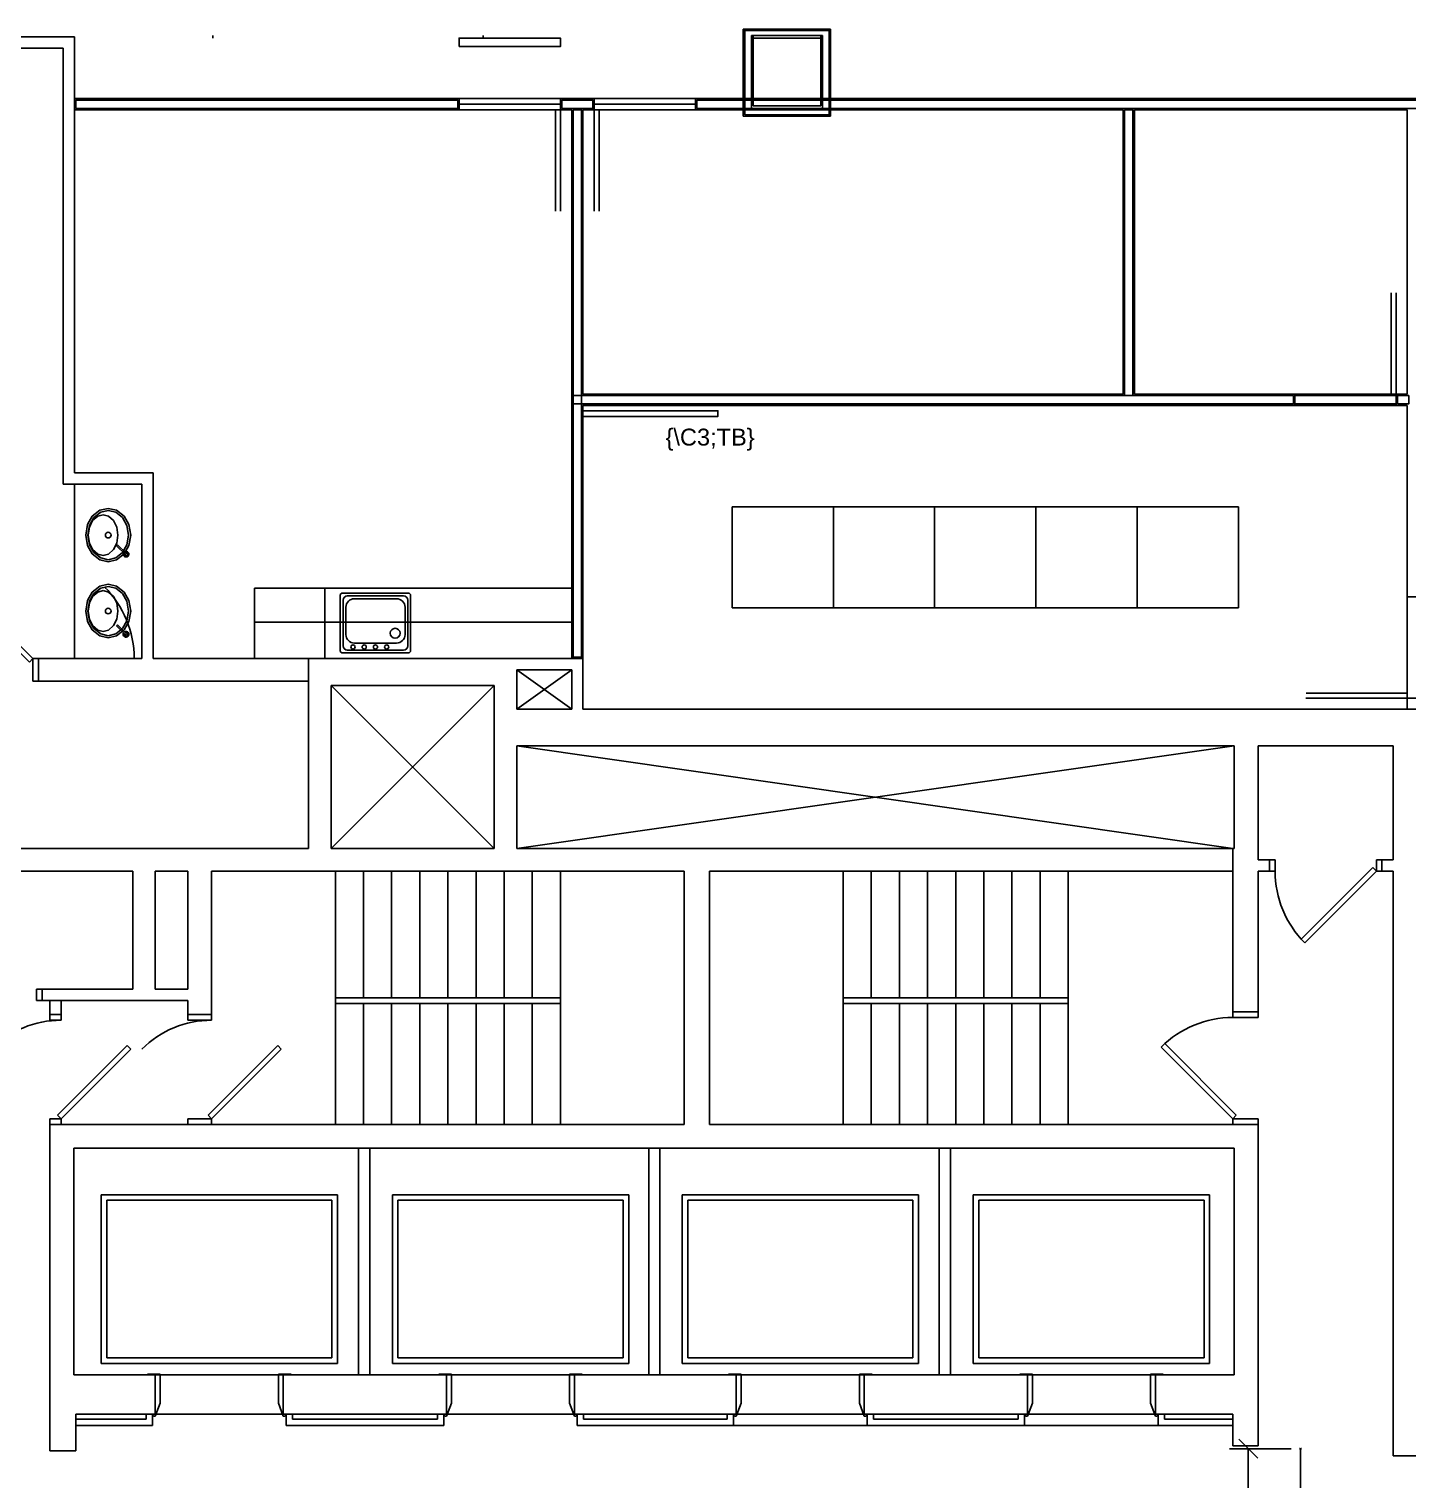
# Model space of a CAD drawing. Extents: x -170 to 1783, y -20 to 1205.
# Drawn here: x 632 to 1122, y 391 to 906 of the extents above; entities that cross this region are included whole.
import ezdxf
from ezdxf.enums import TextEntityAlignment as Align

# ---------------------------------------------------------------- set-up
doc = ezdxf.new("R2010")
doc.units = 0
doc.header["$LTSCALE"] = 96
doc.header["$MEASUREMENT"] = 0
for name, color, linetype in [('A-AREA-OCCUPANT_A', 7, 'Continuous'), ('A-FLOR-LEVL_A', 7, 'Continuous'), ('A-FLOR-OVHD_A', 7, 'Continuous'), ('A-FLOR-PATT_A', 7, 'Continuous'), ('A-WALL-EXIST_A', 7, 'Continuous'), ('A-WALL_A', 7, 'Continuous'), ('I-E-DOOR-DMSE_A', 7, 'Continuous'), ('I-E-FILL-DMSE_A', 7, 'Continuous'), ('I-E-PLMB-FIXT_A', 7, 'Continuous'), ('I-E-STAIR_A', 7, 'Continuous'), ('I-E-WALL-DMSE_A', 7, 'Continuous'), ('I-E-WALL_A', 7, 'Continuous'), ('I-N-CASE-OVHD_A', 7, 'Continuous'), ('I-N-CASE_A', 7, 'Continuous'), ('I-N-CEIL-BULK_A', 7, 'Continuous'), ('I-N-CEIL-GRID_A', 7, 'Continuous'), ('I-N-DOOR_A', 7, 'Continuous'), ('I-N-FILL-TNT_A', 7, 'Continuous'), ('I-N-FLOR-PATT_A', 7, 'Continuous'), ('I-N-FURN_A', 7, 'Continuous'), ('I-N-PLMB-FIXT_A', 7, 'Continuous'), ('I-N-WALL_A', 7, 'Continuous'), ('MAIN_DIMENSIONS', 7, 'Continuous'), ('TELEPHONE_BOARD_A', 7, 'Continuous'), ('X-BASE-04-EXISTING', 7, 'Continuous'), ('X-BASE-04-EXISTING_A', 7, 'Continuous')]:
    doc.layers.add(name, color=color, linetype=linetype)
doc.styles.add('ARIAL', font='arial.ttf')
doc.dimstyles.get("Standard").update_dxf_attribs({"dimtxt": 0.18, "dimasz": 0.18, "dimexe": 0.18, "dimexo": 0.0625, "dimgap": 0.09, "dimtad": 0, "dimtih": 1, "dimtoh": 1, "dimdec": 4, "dimzin": 0, "dimdsep": 46, "dimtxsty": 'Standard', "dimcen": 0.09, "dimadec": 0, "dimazin": 0, "dimtfac": 1, "dimtdec": 4, "dimtofl": 0, "dimtmove": 0, "dimatfit": 0, "dimfxl": 1, "dimtolj": 1, "dimtzin": 0, "dimarcsym": 0})

# ---------------------------------------------------------------- blocks, each defined once
blk = doc.blocks.new('-DR90')
at = {"color": 7, "linetype": 'Continuous'}
for p, q in [((0, 1), (0, 0)), ((0.049, 0), (0.049, 0.999)), ((0, 0), (0.049, 0))]:
    blk.add_line(p, q, dxfattribs=at)
blk = doc.blocks.new('-SINK-SINGLE-L')
at = {"color": 7, "linetype": 'Continuous'}
for p, q in [((-12, 0), (-12.5, -0.5)), ((12, 0), (-12, 0)), ((12, 0), (12.5, -0.5)), ((-12.5, -0.5), (-12.5, -20.75)), ((-11.5, -2.5), (-11.5, -18.75)), ((10, -1), (-10, -1)), ((7.5, -3.5), (-7.5, -3.5)), ((11.5, -18.75), (11.5, -2.5)), ((12.5, -20.75), (12.5, -0.5)), ((-10.5, -6.5), (-10.5, -16.25)), ((10.5, -6.5), (10.5, -16.25)), ((-10, -20.25), (10, -20.25)), ((7.5, -19.25), (-7.5, -19.25)), ((-12, -21.25), (-12.5, -20.75)), ((-12, -21.25), (12, -21.25)), ((12, -21.25), (12.5, -20.75))]:
    blk.add_line(p, q, dxfattribs=at)
for centre, radius in [((-4, -2.12), 0.75), ((0, -2.12), 0.75), ((4, -2.12), 0.75), ((8, -2.12), 0.75), ((-7, -7), 1.75)]:
    blk.add_circle(centre, radius, dxfattribs=at)
for centre, radius, start, end in [((-10, -2.5), 1.5, 90, 180), ((-7.5, -6.5), 3, 90, 180), ((7.5, -6.5), 3, 0, 90), ((10, -2.5), 1.5, 0, 90), ((-10, -18.75), 1.5, 180, 270), ((-7.5, -16.25), 3, 180, 270), ((7.5, -16.25), 3, 270, 360), ((10, -18.75), 1.5, 270, 360)]:
    blk.add_arc(centre, radius, start, end, dxfattribs=at)
blk = doc.blocks.new('_BL_0001')
at = {"layer": 'X-BASE-04-EXISTING', "color": 92, "linetype": 'Continuous'}
for p, q in [((12, 12), (-12, 12)), ((-12, 12), (-12, -12)), ((12, -12), (12, 12)), ((-12, -12), (12, -12)), ((-12, -12), (-12, -12))]:
    blk.add_line(p, q, dxfattribs=at)
blk = doc.blocks.new('_PLUMB_LAV_COUNTER 4_P')
at = {"color": 47, "linetype": 'Continuous'}
for p, q in [((-6.72, -3.34), (-8.8, -6.01)), ((-6.23, -3.92), (-8.13, -6.34)), ((-3.71, -1.63), (-6.72, -3.34)), ((-3.46, -2.34), (-6.23, -3.92)), ((0, -1), (-3.71, -1.63)), ((0, -1.75), (-3.46, -2.34)), ((3.71, -1.63), (0, -1)), ((0, -1), (0, -1)), ((3.46, -2.34), (0, -1.75)), ((0, -1.75), (0, -1.75)), ((6.23, -3.92), (3.46, -2.34)), ((6.72, -3.34), (3.71, -1.63)), ((8.13, -6.34), (6.23, -3.92)), ((8.8, -6.01), (6.72, -3.34)), ((-8.8, -6.01), (-9.5, -9)), ((-9.5, -9), (-8.8, -11.99)), ((-8.13, -6.34), (-8.75, -9)), ((-8.75, -9), (-8.13, -11.66)), ((-6.74, -8.9), (-7.25, -10.81)), ((-5.13, -7.1), (-6.74, -8.9)), ((-2.87, -5.98), (-5.13, -7.1)), ((0, -5.56), (-2.87, -5.98)), ((2.87, -5.98), (0, -5.56)), ((0, -5.56), (0, -5.56)), ((5.13, -7.1), (2.87, -5.98)), ((6.74, -8.9), (5.13, -7.1)), ((7.25, -10.81), (6.74, -8.9)), ((8.75, -9), (8.13, -6.34)), ((8.13, -11.66), (8.75, -9)), ((9.5, -9), (8.8, -6.01)), ((8.8, -11.99), (9.5, -9)), ((-8.8, -11.99), (-6.72, -14.66)), ((-8.13, -11.66), (-6.23, -14.08)), ((-7.25, -10.81), (-6.74, -12.73)), ((-6.74, -12.73), (-5.13, -14.53)), ((-6.72, -14.66), (-3.71, -16.37)), ((-6.23, -14.08), (-3.46, -15.66)), ((-5.13, -14.53), (-2.87, -15.64)), ((2.87, -15.64), (5.13, -14.53)), ((3.46, -15.66), (6.23, -14.08)), ((3.71, -16.37), (6.72, -14.66)), ((5.13, -14.53), (6.74, -12.73)), ((6.23, -14.08), (8.13, -11.66)), ((6.72, -14.66), (8.8, -11.99)), ((6.74, -12.73), (7.25, -10.81)), ((-3.71, -16.37), (0, -17)), ((-3.46, -15.66), (0, -16.25)), ((-2.87, -15.64), (0, -16.06)), ((0, -16.06), (2.87, -15.64)), ((0, -16.25), (3.46, -15.66)), ((0, -17), (3.71, -16.37))]:
    blk.add_line(p, q, dxfattribs=at)
blk.add_circle((0, -9), 1, dxfattribs=at)

msp = doc.modelspace()

# ---------------------------------------------------------------- linework, layer by layer
at = {"layer": 'A-AREA-OCCUPANT_A', "color": 30, "linetype": 'Continuous'}
msp.add_line((828.5, 678.5), (828.5, 664.5), dxfattribs=at)
at = {"layer": 'A-FLOR-LEVL_A', "color": 5, "linetype": 'Continuous'}
for p, q in [((676.5, 428), (722, 428)), ((780, 428), (825.5, 428)), ((883, 428), (928.5, 428)), ((986.5, 428), (1032, 428))]:
    msp.add_line(p, q, dxfattribs=at)
at = {"layer": 'A-FLOR-OVHD_A', "color": 212, "linetype": 'Continuous'}
for p, q in [((678.25, 428), (720.25, 428)), ((781.75, 428), (823.75, 428)), ((884.75, 428), (926.75, 428)), ((988.25, 428), (1030.25, 428)), ((676.93302, 414), (721.56698, 414)), ((780.43302, 414), (825.06698, 414)), ((883.43302, 414), (928.06698, 414)), ((986.93302, 414), (1031.56698, 414))]:
    msp.add_line(p, q, dxfattribs=at)
at = {"layer": 'A-FLOR-PATT_A', "color": 151, "linetype": 'Continuous'}
for p, q in [((986.5, 414), (1032, 414)), ((882, 410), (929.5, 410)), ((985.5, 410), (1033, 410))]:
    msp.add_line(p, q, dxfattribs=at)
at = {"layer": 'A-WALL-EXIST_A', "color": 2, "linetype": 'Continuous'}
for p, q in [((888.375, 904), (888.375, 877.5)), ((913.625, 904), (888.375, 904)), ((889, 879), (889, 903)), ((889, 903), (913, 903)), ((913, 903), (913, 879)), ((913.625, 877.5), (913.625, 904)), ((888.375, 877.5), (913.625, 877.5)), ((913, 879), (889, 879)), ((731, 682.5), (731, 615)), ((805, 682.5), (731, 682.5)), ((828.5, 682.5), (805, 682.5)), ((828.5, 664.5), (828.5, 682.5)), ((805, 664.5), (805, 678.5)), ((805, 678.5), (824.5, 678.5)), ((824.5, 678.5), (824.5, 664.5)), ((739, 615), (739, 673)), ((739, 673), (797, 673)), ((797, 615), (797, 673)), ((824.5, 664.5), (805, 664.5)), ((828.5, 664.5), (1125.5, 664.5)), ((805, 615), (805, 651.5)), ((805, 651.5), (1060, 651.5)), ((1060, 651.5), (1060, 615)), ((1068.5, 615), (1068.5, 651.5)), ((1068.5, 651.5), (1116.5, 651.5)), ((1116.5, 611), (1116.5, 651.5)), ((590, 615), (696.5, 615)), ((731, 615), (696.5, 615)), ((797, 615), (739, 615)), ((805, 615), (1059.5, 615)), ((1059.5, 607), (1059.5, 615)), ((1059.5, 557), (1059.5, 615)), ((1060, 615), (1059.5, 615)), ((1068.5, 611), (1068.5, 615)), ((1072.5, 611), (1068.5, 611)), ((1072.5, 607), (1072.5, 611)), ((1112.5, 611), (1112.5, 607)), ((1116.5, 611), (1112.5, 611)), ((590.5, 607), (668.5, 607)), ((668.5, 607), (668.5, 565)), ((676.5, 607), (688, 607)), ((676.5, 565), (676.5, 607)), ((688, 607), (688, 565)), ((696.5, 607), (805, 607)), ((696.5, 556), (696.5, 607)), ((805, 607), (864.5, 607)), ((864.5, 607), (864.5, 517)), ((873.5, 517), (873.5, 607)), ((873.5, 607), (1059.5, 607)), ((1068.5, 557), (1068.5, 607)), ((1068.5, 607), (1072.5, 607)), ((1112.5, 607), (1116.5, 607)), ((1116.5, 607), (1116.5, 399.25)), ((668.5, 565), (636.24944, 565)), ((636.24944, 565), (636.24944, 561)), ((688, 565), (676.5, 565)), ((636.24944, 561), (688, 561)), ((643, 561), (639, 561)), ((639, 561), (639, 556)), ((643, 556), (643, 561)), ((688, 561), (688, 556)), ((1059.5, 557), (1068.5, 557)), ((639, 556), (643, 556)), ((688, 556), (696.5, 556)), ((688, 517), (639, 517)), ((639, 517), (639, 414)), ((864.5, 517), (696.5, 517)), ((1068.5, 517), (873.5, 517)), ((1068.5, 414), (1068.5, 517)), ((647.5, 508.5), (873.5, 508.5)), ((647.5, 428), (647.5, 508.5)), ((873.5, 508.5), (1060, 508.5)), ((1060, 508.5), (1060, 428)), ((676.5, 428), (647.5, 428)), ((676.5, 414), (676.5, 428)), ((722, 428), (722, 414)), ((780, 428), (722, 428)), ((780, 414), (780, 428)), ((825.5, 428), (825.5, 414)), ((883, 428), (825.5, 428)), ((883, 414), (883, 428)), ((928.5, 428), (928.5, 414)), ((986.5, 428), (928.5, 428)), ((986.5, 414), (986.5, 428)), ((1032, 428), (1032, 414)), ((1060, 428), (1032, 428)), ((639, 414), (639, 401)), ((648.25, 414), (676.5, 414)), ((648.25, 401), (648.25, 414)), ((722, 414), (780, 414)), ((825.5, 414), (883, 414)), ((928.5, 414), (986.5, 414)), ((1032, 414), (1059.5, 414)), ((1059.5, 414), (1059.5, 402.75)), ((1068.5, 402.75), (1068.5, 414)), ((1059.5, 402.75), (1068.5, 402.75)), ((639, 401), (648.25, 401)), ((1116.5, 399.25), (1125.5, 399.25))]:
    msp.add_line(p, q, dxfattribs=at)
at = {"layer": 'A-WALL_A', "color": 2, "linetype": 'Continuous'}
for p, q in [((752.5, 682.5), (756.5, 682.5)), ((675.5, 414), (673.25, 414)), ((725.25, 414), (723, 414)), ((779, 414), (776.75, 414)), ((828.75, 414), (826.5, 414)), ((882, 414), (879.75, 414)), ((931.75, 414), (929.5, 414)), ((985.5, 414), (983.25, 414)), ((1035.25, 414), (1033, 414)), ((648.25, 412.25), (648.25, 410)), ((1059.5, 410), (1059.5, 412.25))]:
    msp.add_line(p, q, dxfattribs=at)
at = {"layer": 'I-E-DOOR-DMSE_A', "color": 212, "linetype": 'Continuous'}
for p, q in [((631.76256, 681.26256), (606.30672, 706.71841)), ((631.76256, 681.26256), (606.30672, 706.71841)), ((607.54416, 707.95584), (633, 682.5)), ((607.54416, 707.95584), (633, 682.5)), ((633, 682.5), (631.76256, 681.26256)), ((633, 682.5), (631.76256, 681.26256)), ((633, 682.5), (633, 682.5)), ((633, 682.5), (633, 682.5)), ((1109.26256, 608.23744), (1083.80672, 582.78159)), ((1085.04416, 581.54416), (1110.5, 607)), ((1110.5, 607), (1109.26256, 608.23744)), ((1110.5, 607), (1110.5, 607)), ((1083.80672, 582.78159), (1085.04416, 581.54416)), ((641.76256, 520.23744), (666.5113, 544.98617)), ((641.76256, 520.23744), (666.5113, 544.98617)), ((667.74874, 543.74874), (643, 519)), ((667.74874, 543.74874), (643, 519)), ((666.5113, 544.98617), (667.74874, 543.74874)), ((666.5113, 544.98617), (667.74874, 543.74874)), ((695.26256, 520.23744), (720.0113, 544.98617)), ((721.24874, 543.74874), (696.5, 519)), ((720.0113, 544.98617), (721.24874, 543.74874)), ((1035.28159, 545.69328), (1034.04416, 544.45584)), ((1034.04416, 544.45584), (1059.5, 519)), ((1060.73744, 520.23744), (1035.28159, 545.69328)), ((643, 519), (641.76256, 520.23744)), ((643, 519), (641.76256, 520.23744)), ((643, 519), (643, 519)), ((643, 519), (643, 519)), ((696.5, 519), (695.26256, 520.23744)), ((696.5, 519), (696.5, 519)), ((1059.5, 519), (1060.73744, 520.23744)), ((1059.5, 519), (1059.5, 519))]:
    msp.add_line(p, q, dxfattribs=at)
for centre, radius, start, end in [((633, 682.5, -1), 36, 0, 45), ((1110.5, 607), 36, 180, 225), ((643, 519, -1), 35, 90, 135), ((696.5, 519, -1), 35, 90, 135), ((1059.5, 519), 36, 90, 135)]:
    msp.add_arc(centre, radius, start, end, dxfattribs=at)
at = {"layer": 'I-E-FILL-DMSE_A', "color": 132, "linetype": 'Continuous'}
msp.add_3dface([(886.00006, 875.75), (916.00006, 875.75), (916.00006, 905.75), (886.00006, 905.75)], dxfattribs=at)
at = {"layer": 'I-E-PLMB-FIXT_A', "color": 47, "linetype": 'Continuous'}
for p, q in [((647.75, 744.5), (647.75, 682.5)), ((662.66303, 722.60084), (663.01008, 722.96078)), ((662.66303, 722.60084), (663.01008, 722.96078)), ((665.92048, 719.46004), (662.66303, 722.60084)), ((665.92048, 719.46004), (662.66303, 722.60084)), ((663.01008, 722.96078), (666.26753, 719.81998)), ((663.01008, 722.96078), (663.01008, 722.96078)), ((663.01008, 722.96078), (666.26753, 719.81998)), ((663.01008, 722.96078), (663.01008, 722.96078)), ((666.26753, 719.81998), (665.92048, 719.46004)), ((666.26753, 719.81998), (665.92048, 719.46004)), ((662.66303, 694.10084), (663.01008, 694.46078)), ((662.66303, 694.10084), (663.01008, 694.46078)), ((665.92048, 690.96004), (662.66303, 694.10084)), ((665.92048, 690.96004), (662.66303, 694.10084)), ((663.01008, 694.46078), (666.26753, 691.31998)), ((663.01008, 694.46078), (663.01008, 694.46078)), ((663.01008, 694.46078), (666.26753, 691.31998)), ((663.01008, 694.46078), (663.01008, 694.46078)), ((666.26753, 691.31998), (665.92048, 690.96004)), ((666.26753, 691.31998), (665.92048, 690.96004))]:
    msp.add_line(p, q, dxfattribs=at)
for centre, radius, start, end in [((666.09401, 719.64001), 1, 150.5220058, 121.5669814), ((666.09401, 719.64001), 1, 150.5220058, 121.5669814), ((666.09401, 719.64001), 0.625, 159.6226721, 112.4663151), ((666.09401, 719.64001), 0.625, 159.6226721, 112.4663151), ((666.09401, 691.14001), 1, 150.5220058, 121.5669814), ((666.09401, 691.14001), 1, 150.5220058, 121.5669814), ((666.09401, 691.14001), 0.625, 159.6226721, 112.4663151), ((666.09401, 691.14001), 0.625, 159.6226721, 112.4663151)]:
    msp.add_arc(centre, radius, start, end, dxfattribs=at)
at = {"layer": 'I-E-STAIR_A', "color": 92, "linetype": 'Continuous'}
for p, q in [((805, 678.5), (824.5, 664.5)), ((824.5, 678.5), (805, 664.5)), ((739, 615), (797, 673)), ((739, 673), (797, 615)), ((739, 615), (797, 673)), ((739, 673), (797, 615)), ((805, 615), (1060, 651.5)), ((1059.5, 615), (805, 651.5)), ((805, 615), (1060, 651.5)), ((1059.5, 615), (805, 651.5)), ((740.5, 607), (740.5, 517)), ((740.5, 607), (740.5, 517)), ((750.5, 607), (750.5, 562)), ((750.5, 607), (750.5, 562)), ((760.5, 607), (760.5, 562)), ((760.5, 607), (760.5, 562)), ((770.5, 607), (770.5, 562)), ((770.5, 607), (770.5, 562)), ((780.5, 607), (780.5, 562)), ((780.5, 607), (780.5, 562)), ((790.5, 607), (790.5, 562)), ((790.5, 607), (790.5, 562)), ((800.5, 607), (800.5, 562)), ((800.5, 607), (800.5, 562)), ((810.5, 607), (810.5, 562)), ((810.5, 607), (810.5, 562)), ((820.5, 607), (820.5, 517)), ((820.5, 607), (820.5, 517)), ((921, 607), (921, 517)), ((921, 607), (921, 517)), ((931, 607), (931, 562)), ((931, 607), (931, 562)), ((941, 607), (941, 562)), ((941, 607), (941, 562)), ((951, 607), (951, 562)), ((951, 607), (951, 562)), ((961, 607), (961, 562)), ((961, 607), (961, 562)), ((971, 607), (971, 562)), ((971, 607), (971, 562)), ((981, 607), (981, 562)), ((981, 607), (981, 562)), ((991, 607), (991, 562)), ((991, 607), (991, 562)), ((1001, 607), (1001, 517)), ((1001, 607), (1001, 517)), ((820.5, 562), (740.5, 562)), ((820.5, 562), (740.5, 562)), ((820.5, 560), (740.5, 560)), ((820.5, 560), (740.5, 560)), ((750.5, 560), (750.5, 517)), ((750.5, 560), (750.5, 517)), ((760.5, 560), (760.5, 517)), ((760.5, 560), (760.5, 517)), ((770.5, 560), (770.5, 517)), ((770.5, 560), (770.5, 517)), ((780.5, 560), (780.5, 517)), ((780.5, 560), (780.5, 517)), ((790.5, 560), (790.5, 517)), ((790.5, 560), (790.5, 517)), ((800.5, 560), (800.5, 517)), ((800.5, 560), (800.5, 517)), ((810.5, 560), (810.5, 517)), ((810.5, 560), (810.5, 517)), ((1001, 562), (921, 562)), ((1001, 562), (921, 562)), ((1001, 560), (921, 560)), ((1001, 560), (921, 560)), ((931, 560), (931, 517)), ((931, 560), (931, 517)), ((941, 560), (941, 517)), ((941, 560), (941, 517)), ((951, 560), (951, 517)), ((951, 560), (951, 517)), ((961, 560), (961, 517)), ((961, 560), (961, 517)), ((971, 560), (971, 517)), ((971, 560), (971, 517)), ((981, 560), (981, 517)), ((981, 560), (981, 517)), ((991, 560), (991, 517)), ((991, 560), (991, 517)), ((741.25, 492), (657.25, 492)), ((657.25, 492), (657.25, 432)), ((741.25, 492), (657.25, 492)), ((657.25, 492), (657.25, 432)), ((739.25, 490), (659.25, 490)), ((659.25, 490), (659.25, 434)), ((739.25, 490), (659.25, 490)), ((659.25, 490), (659.25, 434)), ((739.25, 434), (739.25, 490)), ((739.25, 434), (739.25, 490)), ((741.25, 432), (741.25, 492)), ((741.25, 432), (741.25, 492)), ((844.75, 492), (760.75, 492)), ((760.75, 492), (760.75, 432)), ((844.75, 492), (760.75, 492)), ((760.75, 492), (760.75, 432)), ((842.75, 490), (762.75, 490)), ((762.75, 490), (762.75, 434)), ((842.75, 490), (762.75, 490)), ((762.75, 490), (762.75, 434)), ((842.75, 434), (842.75, 490)), ((842.75, 434), (842.75, 490)), ((844.75, 432), (844.75, 492)), ((844.75, 432), (844.75, 492)), ((947.75, 492), (863.75, 492)), ((863.75, 492), (863.75, 432)), ((947.75, 492), (863.75, 492)), ((863.75, 492), (863.75, 432)), ((945.75, 490), (865.75, 490)), ((865.75, 490), (865.75, 434)), ((945.75, 490), (865.75, 490)), ((865.75, 490), (865.75, 434)), ((945.75, 434), (945.75, 490)), ((945.75, 434), (945.75, 490)), ((947.75, 432), (947.75, 492)), ((947.75, 432), (947.75, 492)), ((1051.25, 492), (967.25, 492)), ((967.25, 492), (967.25, 432)), ((1051.25, 492), (967.25, 492)), ((967.25, 492), (967.25, 432)), ((1049.25, 490), (969.25, 490)), ((969.25, 490), (969.25, 434)), ((1049.25, 490), (969.25, 490)), ((969.25, 490), (969.25, 434)), ((1049.25, 434), (1049.25, 490)), ((1049.25, 434), (1049.25, 490)), ((1051.25, 432), (1051.25, 492)), ((1051.25, 432), (1051.25, 492)), ((659.25, 434), (739.25, 434)), ((659.25, 434), (659.25, 434)), ((659.25, 434), (739.25, 434)), ((659.25, 434), (659.25, 434)), ((762.75, 434), (842.75, 434)), ((762.75, 434), (762.75, 434)), ((762.75, 434), (842.75, 434)), ((762.75, 434), (762.75, 434)), ((865.75, 434), (945.75, 434)), ((865.75, 434), (865.75, 434)), ((865.75, 434), (945.75, 434)), ((865.75, 434), (865.75, 434)), ((969.25, 434), (1049.25, 434)), ((969.25, 434), (969.25, 434)), ((969.25, 434), (1049.25, 434)), ((969.25, 434), (969.25, 434)), ((657.25, 432), (741.25, 432)), ((657.25, 432), (657.25, 432)), ((657.25, 432), (741.25, 432)), ((657.25, 432), (657.25, 432)), ((760.75, 432), (844.75, 432)), ((760.75, 432), (760.75, 432)), ((760.75, 432), (844.75, 432)), ((760.75, 432), (760.75, 432)), ((863.75, 432), (947.75, 432)), ((863.75, 432), (863.75, 432)), ((863.75, 432), (947.75, 432)), ((863.75, 432), (863.75, 432)), ((967.25, 432), (1051.25, 432)), ((967.25, 432), (967.25, 432)), ((967.25, 432), (1051.25, 432)), ((967.25, 432), (967.25, 432))]:
    msp.add_line(p, q, dxfattribs=at)
at = {"layer": 'I-E-WALL-DMSE_A', "color": 40, "linetype": 'Continuous'}
for p, q in [((613, 903.5), (647.75, 903.5)), ((613, 903.5), (647.75, 903.5)), ((647.75, 748.5), (647.75, 903.5)), ((647.75, 748.5), (647.75, 903.5)), ((885.5, 906.25), (916.5, 906.25)), ((885.5, 875.25), (885.5, 906.25)), ((885.5, 906.25), (885.5, 906.25)), ((916.5, 906.25), (916.5, 875.25)), ((613, 899.5), (643.75, 899.5)), ((613, 899.5), (643.75, 899.5)), ((643.75, 899.5), (643.75, 744.5)), ((643.75, 899.5), (643.75, 744.5)), ((916.5, 875.25), (885.5, 875.25)), ((675.75, 748.5), (647.75, 748.5)), ((675.75, 748.5), (647.75, 748.5)), ((675.75, 682.5), (675.75, 748.5)), ((675.75, 682.5), (675.75, 748.5)), ((643.75, 744.5), (671.75, 744.5)), ((643.75, 744.5), (671.75, 744.5)), ((671.75, 744.5), (671.75, 682.5)), ((671.75, 744.5), (671.75, 682.5)), ((635, 682.5), (633, 682.5)), ((633, 682.5), (633, 674.5)), ((635, 682.5), (633, 682.5)), ((633, 682.5), (633, 674.5)), ((635, 682.5), (633, 682.5)), ((633, 682.5), (633, 674.5)), ((635, 682.5), (633, 682.5)), ((633, 682.5), (633, 674.5)), ((635, 674.5), (635, 682.5)), ((635, 682.5), (635, 674.5)), ((635, 674.5), (635, 682.5)), ((671.75, 682.5), (635, 682.5)), ((635, 674.5), (635, 682.5)), ((635, 682.5), (635, 674.5)), ((635, 674.5), (635, 682.5)), ((671.75, 682.5), (635, 682.5)), ((828.5, 682.5), (675.75, 682.5)), ((828.5, 682.5), (675.75, 682.5)), ((828.5, 664.5), (828.5, 682.5)), ((828.5, 664.5), (828.5, 682.5)), ((805, 664.5), (805, 678.5)), ((805, 678.5), (824.5, 678.5)), ((805, 664.5), (805, 678.5)), ((805, 678.5), (824.5, 678.5)), ((824.5, 678.5), (824.5, 664.5)), ((824.5, 678.5), (824.5, 664.5)), ((633, 674.5), (635, 674.5)), ((633, 674.5), (633, 674.5)), ((633, 674.5), (635, 674.5)), ((633, 674.5), (633, 674.5)), ((633, 674.5), (635, 674.5)), ((633, 674.5), (633, 674.5)), ((633, 674.5), (635, 674.5)), ((633, 674.5), (633, 674.5)), ((635, 674.5), (731, 674.5)), ((635, 674.5), (731, 674.5)), ((635, 674.5), (731, 674.5)), ((731, 674.5), (731, 615)), ((731, 674.5), (731, 615)), ((739, 615), (739, 673)), ((739, 673), (797, 673)), ((739, 615), (739, 673)), ((739, 673), (797, 673)), ((797, 615), (797, 673)), ((797, 615), (797, 673)), ((797, 615), (797, 673)), ((824.5, 664.5), (805, 664.5)), ((824.5, 664.5), (805, 664.5)), ((828.5, 664.5), (1125.5, 664.5)), ((828.5, 664.5), (1125.5, 664.5)), ((805, 615), (805, 651.5)), ((805, 651.5), (1060, 651.5)), ((805, 615), (805, 651.5)), ((805, 651.5), (1060, 651.5)), ((805, 651.5), (1060, 651.5)), ((1060, 651.5), (1060, 615)), ((1060, 651.5), (1060, 615)), ((1068.5, 615), (1068.5, 651.5)), ((1068.5, 651.5), (1116.5, 651.5)), ((1068.5, 615), (1068.5, 651.5)), ((1068.5, 651.5), (1116.5, 651.5)), ((1116.5, 611), (1116.5, 651.5)), ((1116.5, 611), (1116.5, 651.5)), ((668.5, 615), (590, 615)), ((668.5, 615), (590, 615)), ((668.5, 615), (731, 615)), ((668.5, 615), (731, 615)), ((797, 615), (739, 615)), ((797, 615), (739, 615)), ((805, 615), (1059.5, 615)), ((805, 615), (1059.5, 615)), ((1059.5, 607), (1059.5, 615)), ((1060, 615), (1059.5, 615)), ((1059.5, 557), (1059.5, 615)), ((1059.5, 607), (1059.5, 615)), ((1060, 615), (1059.5, 615)), ((1059.5, 557), (1059.5, 615)), ((1068.5, 611), (1068.5, 615)), ((1068.5, 611), (1068.5, 615)), ((1072.5, 611), (1068.5, 611)), ((1072.5, 611), (1068.5, 611)), ((1074.5, 611), (1072.5, 611)), ((1072.5, 611), (1072.5, 607)), ((1072.5, 607), (1072.5, 611)), ((1074.5, 611), (1072.5, 611)), ((1072.5, 611), (1072.5, 607)), ((1074.5, 611), (1072.5, 611)), ((1072.5, 611), (1072.5, 607)), ((1072.5, 607), (1072.5, 611)), ((1074.5, 611), (1072.5, 611)), ((1072.5, 611), (1072.5, 607)), ((1074.5, 607), (1074.5, 611)), ((1074.5, 611), (1074.5, 611)), ((1074.5, 607), (1074.5, 611)), ((1074.5, 611), (1074.5, 611)), ((1074.5, 607), (1074.5, 611)), ((1074.5, 611), (1074.5, 611)), ((1074.5, 607), (1074.5, 611)), ((1074.5, 611), (1074.5, 611)), ((1110.5, 611), (1112.5, 611)), ((1110.5, 607), (1110.5, 611)), ((1110.5, 611), (1110.5, 611)), ((1110.5, 611), (1112.5, 611)), ((1110.5, 607), (1110.5, 611)), ((1110.5, 611), (1110.5, 611)), ((1110.5, 611), (1112.5, 611)), ((1110.5, 607), (1110.5, 611)), ((1110.5, 611), (1110.5, 611)), ((1110.5, 611), (1112.5, 611)), ((1110.5, 607), (1110.5, 611)), ((1110.5, 611), (1110.5, 611)), ((1112.5, 611), (1112.5, 607)), ((1112.5, 611), (1112.5, 607)), ((1116.5, 611), (1112.5, 611)), ((1112.5, 611), (1112.5, 607)), ((1112.5, 611), (1112.5, 607)), ((1112.5, 611), (1112.5, 607)), ((1116.5, 611), (1112.5, 611)), ((1112.5, 611), (1112.5, 607)), ((590.5, 607), (668.5, 607)), ((590.5, 607), (668.5, 607)), ((668.5, 607), (668.5, 565)), ((668.5, 607), (668.5, 565)), ((676.5, 607), (688, 607)), ((676.5, 565), (676.5, 607)), ((676.5, 607), (688, 607)), ((676.5, 565), (676.5, 607)), ((688, 607), (688, 565)), ((688, 607), (688, 565)), ((696.5, 607), (739, 607)), ((696.5, 556), (696.5, 607)), ((696.5, 607), (739, 607)), ((696.5, 556), (696.5, 607)), ((739, 607), (864.5, 607)), ((739, 607), (864.5, 607)), ((864.5, 607), (864.5, 517)), ((864.5, 607), (864.5, 517)), ((873.5, 517), (873.5, 607)), ((873.5, 607), (1059.5, 607)), ((873.5, 517), (873.5, 607)), ((873.5, 607), (1059.5, 607)), ((1068.5, 557), (1068.5, 607)), ((1068.5, 607), (1072.5, 607)), ((1068.5, 557), (1068.5, 607)), ((1068.5, 607), (1072.5, 607)), ((1072.5, 607), (1074.5, 607)), ((1072.5, 607), (1074.5, 607)), ((1072.5, 607), (1074.5, 607)), ((1072.5, 607), (1074.5, 607)), ((1112.5, 607), (1110.5, 607)), ((1112.5, 607), (1110.5, 607)), ((1112.5, 607), (1110.5, 607)), ((1112.5, 607), (1110.5, 607)), ((1112.5, 607), (1116.5, 607)), ((1112.5, 607), (1116.5, 607)), ((1116.5, 607), (1116.5, 399.25)), ((1116.5, 607), (1116.5, 399.25)), ((634.24944, 565), (636.24944, 565)), ((634.24944, 561), (634.24944, 565)), ((634.24944, 565), (634.24944, 565)), ((634.24944, 565), (636.24944, 565)), ((634.24944, 561), (634.24944, 565)), ((634.24944, 565), (634.24944, 565)), ((668.5, 565), (636.24944, 565)), ((636.24944, 565), (636.24944, 561)), ((636.24944, 565), (636.24944, 561)), ((668.5, 565), (636.24944, 565)), ((636.24944, 565), (636.24944, 561)), ((636.24944, 565), (636.24944, 561)), ((688, 565), (676.5, 565)), ((688, 565), (676.5, 565)), ((636.24944, 561), (634.24944, 561)), ((636.24944, 561), (634.24944, 561)), ((636.24944, 561), (688, 561)), ((636.24944, 561), (688, 561)), ((643, 561), (639, 561)), ((639, 561), (639, 556)), ((643, 561), (639, 561)), ((639, 561), (639, 556)), ((643, 556), (643, 561)), ((643, 556), (643, 561)), ((688, 561), (688, 556)), ((688, 561), (688, 556)), ((1068.5, 557), (1059.5, 557)), ((1059.5, 557), (1059.5, 555)), ((1059.5, 557), (1068.5, 557)), ((1068.5, 557), (1059.5, 557)), ((1059.5, 557), (1059.5, 555)), ((1068.5, 557), (1059.5, 557)), ((1059.5, 557), (1059.5, 555)), ((1059.5, 557), (1068.5, 557)), ((1068.5, 557), (1059.5, 557)), ((1059.5, 557), (1059.5, 555)), ((1068.5, 555), (1068.5, 557)), ((1068.5, 555), (1068.5, 557)), ((1068.5, 555), (1068.5, 557)), ((1068.5, 555), (1068.5, 557)), ((639, 556), (643, 556)), ((639, 556), (643, 556)), ((688, 556), (696.5, 556)), ((688, 554), (688, 556)), ((688, 556), (696.5, 556)), ((688, 556), (696.5, 556)), ((688, 554), (688, 556)), ((688, 556), (696.5, 556)), ((696.5, 554), (688, 554)), ((688, 554), (688, 554)), ((696.5, 554), (688, 554)), ((688, 554), (688, 554)), ((696.5, 556), (696.5, 554)), ((696.5, 556), (696.5, 554)), ((1059.5, 555), (1068.5, 555)), ((1059.5, 555), (1068.5, 555)), ((1059.5, 555), (1068.5, 555)), ((1059.5, 555), (1068.5, 555)), ((1068.5, 555), (1068.5, 555)), ((1068.5, 555), (1068.5, 555)), ((1068.5, 555), (1068.5, 555)), ((1068.5, 555), (1068.5, 555)), ((639, 519), (639, 517)), ((643, 519), (639, 519)), ((639, 519), (639, 519)), ((639, 519), (639, 517)), ((643, 519), (639, 519)), ((639, 519), (639, 519)), ((864.5, 517), (639, 517)), ((639, 517), (639, 414)), ((639, 517), (643, 517)), ((864.5, 517), (639, 517)), ((639, 517), (639, 414)), ((639, 517), (643, 517)), ((643, 517), (643, 519)), ((643, 517), (643, 519)), ((688, 519), (688, 517)), ((696.5, 519), (688, 519)), ((688, 519), (688, 519)), ((688, 519), (688, 517)), ((696.5, 519), (688, 519)), ((688, 519), (688, 519)), ((688, 517), (696.5, 517)), ((688, 517), (696.5, 517)), ((696.5, 517), (696.5, 519)), ((696.5, 517), (696.5, 519)), ((1068.5, 517), (873.5, 517)), ((1068.5, 517), (873.5, 517)), ((1059.5, 517), (1059.5, 519)), ((1059.5, 519), (1068.5, 519)), ((1059.5, 517), (1059.5, 519)), ((1059.5, 519), (1068.5, 519)), ((1059.5, 517), (1059.5, 519)), ((1059.5, 519), (1068.5, 519)), ((1059.5, 517), (1059.5, 519)), ((1059.5, 519), (1068.5, 519)), ((1068.5, 517), (1059.5, 517)), ((1068.5, 517), (1059.5, 517)), ((1068.5, 517), (1059.5, 517)), ((1068.5, 517), (1059.5, 517)), ((1068.5, 519), (1068.5, 517)), ((1068.5, 519), (1068.5, 519)), ((1068.5, 519), (1068.5, 517)), ((1068.5, 519), (1068.5, 519)), ((1068.5, 519), (1068.5, 517)), ((1068.5, 519), (1068.5, 519)), ((1068.5, 519), (1068.5, 517)), ((1068.5, 519), (1068.5, 519)), ((1068.5, 414), (1068.5, 517)), ((1068.5, 414), (1068.5, 517)), ((647.5, 508.5), (1060, 508.5)), ((647.5, 428), (647.5, 508.5)), ((647.5, 508.5), (1060, 508.5)), ((647.5, 428), (647.5, 508.5)), ((748.75, 428), (748.75, 508.5)), ((748.75, 428), (748.75, 508.5)), ((748.75, 428), (748.75, 508.5)), ((748.75, 428), (748.75, 508.5)), ((752.75, 428), (752.75, 508.5)), ((752.75, 428), (752.75, 508.5)), ((752.75, 428), (752.75, 508.5)), ((752.75, 428), (752.75, 508.5)), ((851.875, 428), (851.875, 508.5)), ((851.875, 428), (851.875, 508.5)), ((851.875, 428), (851.875, 508.5)), ((851.875, 428), (851.875, 508.5)), ((855.875, 428), (855.875, 508.5)), ((855.875, 428), (855.875, 508.5)), ((855.875, 428), (855.875, 508.5)), ((855.875, 428), (855.875, 508.5)), ((955.125, 428), (955.125, 508.5)), ((955.125, 428), (955.125, 508.5)), ((955.125, 428), (955.125, 508.5)), ((955.125, 428), (955.125, 508.5)), ((959.125, 428), (959.125, 508.5)), ((959.125, 428), (959.125, 508.5)), ((959.125, 428), (959.125, 508.5)), ((959.125, 428), (959.125, 508.5)), ((1060, 508.5), (1060, 428)), ((1060, 508.5), (1060, 428)), ((676.5, 428), (647.5, 428)), ((676.5, 428), (647.5, 428)), ((673.75, 428.25), (678.25, 428.25)), ((673.75, 428.25), (678.25, 428.25)), ((673.75, 428.25), (678.25, 428.25)), ((673.75, 428.25), (678.25, 428.25)), ((676.5, 414), (676.5, 428)), ((676.5, 414), (676.5, 428)), ((678.25, 428.25), (678.25, 417.875)), ((678.25, 428.25), (678.25, 417.875)), ((678.25, 428.25), (678.25, 417.875)), ((678.25, 428.25), (678.25, 417.875)), ((724.75, 428.25), (720.25, 428.25)), ((720.25, 428.25), (720.25, 417.875)), ((724.75, 428.25), (720.25, 428.25)), ((720.25, 428.25), (720.25, 417.875)), ((724.75, 428.25), (720.25, 428.25)), ((720.25, 428.25), (720.25, 417.875)), ((724.75, 428.25), (720.25, 428.25)), ((720.25, 428.25), (720.25, 417.875)), ((722, 428), (722, 414)), ((780, 428), (722, 428)), ((722, 428), (722, 414)), ((780, 428), (722, 428)), ((777.25, 428.25), (781.75, 428.25)), ((777.25, 428.25), (781.75, 428.25)), ((777.25, 428.25), (781.75, 428.25)), ((777.25, 428.25), (781.75, 428.25)), ((780, 414), (780, 428)), ((780, 414), (780, 428)), ((781.75, 428.25), (781.75, 417.875)), ((781.75, 428.25), (781.75, 417.875)), ((781.75, 428.25), (781.75, 417.875)), ((781.75, 428.25), (781.75, 417.875)), ((828.25, 428.25), (823.75, 428.25)), ((823.75, 428.25), (823.75, 417.875)), ((828.25, 428.25), (823.75, 428.25)), ((823.75, 428.25), (823.75, 417.875)), ((828.25, 428.25), (823.75, 428.25)), ((823.75, 428.25), (823.75, 417.875)), ((828.25, 428.25), (823.75, 428.25)), ((823.75, 428.25), (823.75, 417.875)), ((825.5, 428), (825.5, 414)), ((883, 428), (825.5, 428)), ((825.5, 428), (825.5, 414)), ((883, 428), (825.5, 428)), ((880.25, 428.25), (884.75, 428.25)), ((880.25, 428.25), (884.75, 428.25)), ((880.25, 428.25), (884.75, 428.25)), ((880.25, 428.25), (884.75, 428.25)), ((883, 414), (883, 428)), ((883, 414), (883, 428)), ((884.75, 428.25), (884.75, 417.875)), ((884.75, 428.25), (884.75, 417.875)), ((884.75, 428.25), (884.75, 417.875)), ((884.75, 428.25), (884.75, 417.875)), ((931.25, 428.25), (926.75, 428.25)), ((926.75, 428.25), (926.75, 417.875)), ((931.25, 428.25), (926.75, 428.25)), ((926.75, 428.25), (926.75, 417.875)), ((931.25, 428.25), (926.75, 428.25)), ((926.75, 428.25), (926.75, 417.875)), ((931.25, 428.25), (926.75, 428.25)), ((926.75, 428.25), (926.75, 417.875)), ((928.5, 428), (928.5, 414)), ((986.5, 428), (928.5, 428)), ((928.5, 428), (928.5, 414)), ((986.5, 428), (928.5, 428)), ((983.75, 428.25), (988.25, 428.25)), ((983.75, 428.25), (988.25, 428.25)), ((983.75, 428.25), (988.25, 428.25)), ((983.75, 428.25), (988.25, 428.25)), ((986.5, 414), (986.5, 428)), ((986.5, 414), (986.5, 428)), ((988.25, 428.25), (988.25, 417.875)), ((988.25, 428.25), (988.25, 417.875)), ((988.25, 428.25), (988.25, 417.875)), ((988.25, 428.25), (988.25, 417.875)), ((1034.75, 428.25), (1030.25, 428.25)), ((1030.25, 428.25), (1030.25, 417.875)), ((1034.75, 428.25), (1030.25, 428.25)), ((1030.25, 428.25), (1030.25, 417.875)), ((1034.75, 428.25), (1030.25, 428.25)), ((1030.25, 428.25), (1030.25, 417.875)), ((1034.75, 428.25), (1030.25, 428.25)), ((1030.25, 428.25), (1030.25, 417.875)), ((1032, 428), (1032, 414)), ((1060, 428), (1032, 428)), ((1032, 428), (1032, 414)), ((1060, 428), (1032, 428)), ((678.25, 417.875), (676.5, 413.25)), ((678.25, 417.875), (676.5, 413.25)), ((678.25, 417.875), (676.5, 413.25)), ((678.25, 417.875), (676.5, 413.25)), ((720.25, 417.875), (722, 413.25)), ((720.25, 417.875), (722, 413.25)), ((720.25, 417.875), (722, 413.25)), ((720.25, 417.875), (722, 413.25)), ((781.75, 417.875), (780, 413.25)), ((781.75, 417.875), (780, 413.25)), ((781.75, 417.875), (780, 413.25)), ((781.75, 417.875), (780, 413.25)), ((823.75, 417.875), (825.5, 413.25)), ((823.75, 417.875), (825.5, 413.25)), ((823.75, 417.875), (825.5, 413.25)), ((823.75, 417.875), (825.5, 413.25)), ((884.75, 417.875), (883, 413.25)), ((884.75, 417.875), (883, 413.25)), ((884.75, 417.875), (883, 413.25)), ((884.75, 417.875), (883, 413.25)), ((926.75, 417.875), (928.5, 413.25)), ((926.75, 417.875), (928.5, 413.25)), ((926.75, 417.875), (928.5, 413.25)), ((926.75, 417.875), (928.5, 413.25)), ((988.25, 417.875), (986.5, 413.25)), ((988.25, 417.875), (986.5, 413.25)), ((988.25, 417.875), (986.5, 413.25)), ((988.25, 417.875), (986.5, 413.25)), ((1030.25, 417.875), (1032, 413.25)), ((1030.25, 417.875), (1032, 413.25)), ((1030.25, 417.875), (1032, 413.25)), ((1030.25, 417.875), (1032, 413.25)), ((639, 414), (639, 401)), ((639, 414), (639, 401)), ((648.25, 414), (676.5, 414)), ((648.25, 401), (648.25, 414)), ((648.25, 414), (676.5, 414)), ((648.25, 401), (648.25, 414)), ((675.5, 413.75), (675.5, 414)), ((675.5, 414), (676, 414)), ((675.5, 413.75), (675.5, 414)), ((675.5, 414), (676, 414)), ((675.5, 413.75), (675.5, 414)), ((675.5, 414), (676, 414)), ((675.5, 413.75), (675.5, 414)), ((675.5, 414), (676, 414)), ((676, 413.25), (675.5, 413.75)), ((676, 413.25), (675.5, 413.75)), ((676, 413.25), (675.5, 413.75)), ((676, 413.25), (675.5, 413.75)), ((676.5, 413.25), (676, 413.25)), ((676.5, 413.25), (676, 413.25)), ((676.5, 413.25), (676, 413.25)), ((676.5, 413.25), (676, 413.25)), ((722, 414), (780, 414)), ((722, 414), (780, 414)), ((722, 413.25), (722.5, 413.25)), ((722, 413.25), (722.5, 413.25)), ((722, 413.25), (722.5, 413.25)), ((722, 413.25), (722.5, 413.25)), ((723, 414), (722.5, 414)), ((723, 414), (722.5, 414)), ((723, 414), (722.5, 414)), ((723, 414), (722.5, 414)), ((722.5, 413.25), (723, 413.75)), ((722.5, 413.25), (723, 413.75)), ((722.5, 413.25), (723, 413.75)), ((722.5, 413.25), (723, 413.75)), ((723, 413.75), (723, 414)), ((723, 413.75), (723, 414)), ((723, 413.75), (723, 414)), ((723, 413.75), (723, 414)), ((779, 413.75), (779, 414)), ((779, 414), (779.5, 414)), ((779, 413.75), (779, 414)), ((779, 414), (779.5, 414)), ((779, 413.75), (779, 414)), ((779, 414), (779.5, 414)), ((779, 413.75), (779, 414)), ((779, 414), (779.5, 414)), ((779.5, 413.25), (779, 413.75)), ((779.5, 413.25), (779, 413.75)), ((779.5, 413.25), (779, 413.75)), ((779.5, 413.25), (779, 413.75)), ((780, 413.25), (779.5, 413.25)), ((780, 413.25), (779.5, 413.25)), ((780, 413.25), (779.5, 413.25)), ((780, 413.25), (779.5, 413.25)), ((825.5, 414), (883, 414)), ((825.5, 414), (883, 414)), ((825.5, 413.25), (826, 413.25)), ((825.5, 413.25), (826, 413.25)), ((825.5, 413.25), (826, 413.25)), ((825.5, 413.25), (826, 413.25)), ((826.5, 414), (826, 414)), ((826.5, 414), (826, 414)), ((826.5, 414), (826, 414)), ((826.5, 414), (826, 414)), ((826, 413.25), (826.5, 413.75)), ((826, 413.25), (826.5, 413.75)), ((826, 413.25), (826.5, 413.75)), ((826, 413.25), (826.5, 413.75)), ((826.5, 413.75), (826.5, 414)), ((826.5, 413.75), (826.5, 414)), ((826.5, 413.75), (826.5, 414)), ((826.5, 413.75), (826.5, 414)), ((882, 413.75), (882, 414)), ((882, 414), (882.5, 414)), ((882, 413.75), (882, 414)), ((882, 414), (882.5, 414)), ((882, 413.75), (882, 414)), ((882, 414), (882.5, 414)), ((882, 413.75), (882, 414)), ((882, 414), (882.5, 414)), ((882.5, 413.25), (882, 413.75)), ((882.5, 413.25), (882, 413.75)), ((882.5, 413.25), (882, 413.75)), ((882.5, 413.25), (882, 413.75)), ((883, 413.25), (882.5, 413.25)), ((883, 413.25), (882.5, 413.25)), ((883, 413.25), (882.5, 413.25)), ((883, 413.25), (882.5, 413.25)), ((928.5, 414), (986.5, 414)), ((928.5, 414), (986.5, 414)), ((928.5, 413.25), (929, 413.25)), ((928.5, 413.25), (929, 413.25)), ((928.5, 413.25), (929, 413.25)), ((928.5, 413.25), (929, 413.25)), ((929.5, 414), (929, 414)), ((929.5, 414), (929, 414)), ((929.5, 414), (929, 414)), ((929.5, 414), (929, 414)), ((929, 413.25), (929.5, 413.75)), ((929, 413.25), (929.5, 413.75)), ((929, 413.25), (929.5, 413.75)), ((929, 413.25), (929.5, 413.75)), ((929.5, 413.75), (929.5, 414)), ((929.5, 413.75), (929.5, 414)), ((929.5, 413.75), (929.5, 414)), ((929.5, 413.75), (929.5, 414)), ((985.5, 413.75), (985.5, 414)), ((985.5, 414), (986, 414)), ((985.5, 413.75), (985.5, 414)), ((985.5, 414), (986, 414)), ((985.5, 413.75), (985.5, 414)), ((985.5, 414), (986, 414)), ((985.5, 413.75), (985.5, 414)), ((985.5, 414), (986, 414)), ((986, 413.25), (985.5, 413.75)), ((986, 413.25), (985.5, 413.75)), ((986, 413.25), (985.5, 413.75)), ((986, 413.25), (985.5, 413.75)), ((986.5, 413.25), (986, 413.25)), ((986.5, 413.25), (986, 413.25)), ((986.5, 413.25), (986, 413.25)), ((986.5, 413.25), (986, 413.25)), ((1032, 414), (1059.5, 414)), ((1032, 414), (1059.5, 414)), ((1032, 413.25), (1032.5, 413.25)), ((1032, 413.25), (1032.5, 413.25)), ((1032, 413.25), (1032.5, 413.25)), ((1032, 413.25), (1032.5, 413.25)), ((1033, 414), (1032.5, 414)), ((1033, 414), (1032.5, 414)), ((1033, 414), (1032.5, 414)), ((1033, 414), (1032.5, 414)), ((1032.5, 413.25), (1033, 413.75)), ((1032.5, 413.25), (1033, 413.75)), ((1032.5, 413.25), (1033, 413.75)), ((1032.5, 413.25), (1033, 413.75)), ((1033, 413.75), (1033, 414)), ((1033, 413.75), (1033, 414)), ((1033, 413.75), (1033, 414)), ((1033, 413.75), (1033, 414)), ((1059.5, 414), (1059.5, 402.75)), ((1059.5, 414), (1059.5, 402.75)), ((1068.5, 402.75), (1068.5, 414)), ((1068.5, 402.75), (1068.5, 414)), ((1059.5, 402.75), (1068.5, 402.75)), ((1059.5, 402.75), (1068.5, 402.75)), ((639, 401), (648.25, 401)), ((639, 401), (648.25, 401)), ((1116.5, 399.25), (1125.5, 399.25)), ((1116.5, 399.25), (1125.5, 399.25))]:
    msp.add_line(p, q, dxfattribs=at)
at = {"layer": 'I-E-WALL-DMSE_A', "color": 212, "linetype": 'Continuous'}
for p, q in [((634.24944, 565), (636.24944, 565)), ((634.24944, 561), (634.24944, 565)), ((634.24944, 565), (634.24944, 565)), ((634.24944, 565), (636.24944, 565)), ((634.24944, 561), (634.24944, 565)), ((634.24944, 565), (634.24944, 565)), ((636.24944, 565), (636.24944, 561)), ((636.24944, 565), (636.24944, 561)), ((636.24944, 561), (634.24944, 561)), ((636.24944, 561), (634.24944, 561)), ((639, 554), (639, 556)), ((639, 556), (643, 556)), ((639, 554), (639, 556)), ((639, 556), (643, 556)), ((639, 554), (639, 556)), ((639, 556), (643, 556)), ((639, 554), (639, 556)), ((639, 556), (643, 556)), ((643, 554), (639, 554)), ((639, 554), (639, 554)), ((643, 554), (639, 554)), ((639, 554), (639, 554)), ((643, 554), (639, 554)), ((639, 554), (639, 554)), ((643, 554), (639, 554)), ((639, 554), (639, 554)), ((643, 556), (643, 554)), ((643, 556), (643, 554)), ((643, 556), (643, 554)), ((643, 556), (643, 554)), ((688, 554), (688, 556)), ((688, 556), (696.5, 556)), ((688, 554), (688, 556)), ((688, 556), (696.5, 556)), ((696.5, 554), (688, 554)), ((688, 554), (688, 554)), ((696.5, 554), (688, 554)), ((688, 554), (688, 554)), ((696.5, 556), (696.5, 554)), ((696.5, 556), (696.5, 554)), ((639, 519), (639, 517)), ((643, 519), (639, 519)), ((639, 519), (639, 519)), ((639, 519), (639, 517)), ((643, 519), (639, 519)), ((639, 519), (639, 519)), ((639, 517), (643, 517)), ((639, 517), (643, 517)), ((643, 517), (643, 519)), ((643, 517), (643, 519)), ((688, 519), (688, 517)), ((696.5, 519), (688, 519)), ((688, 519), (688, 519)), ((688, 519), (688, 517)), ((696.5, 519), (688, 519)), ((688, 519), (688, 519)), ((688, 517), (696.5, 517)), ((688, 517), (696.5, 517)), ((696.5, 517), (696.5, 519)), ((696.5, 517), (696.5, 519))]:
    msp.add_line(p, q, dxfattribs=at)
at = {"layer": 'I-E-WALL_A', "color": 132, "linetype": 'Continuous'}
for p, q in [((697, 904), (697, 903)), ((793, 904), (793, 903)), ((889, 904), (889, 903)), ((913, 904), (889, 904)), ((889, 903), (913, 903)), ((913, 903), (913, 904)), ((889, 900), (888.375, 900)), ((888.375, 900), (888.375, 877.5)), ((889, 879), (889, 900)), ((913.625, 900), (913, 900)), ((913, 900), (913, 879)), ((913.625, 877.5), (913.625, 900)), ((888.375, 877.5), (913.625, 877.5)), ((913, 879), (889, 879)), ((673.25, 414), (673.25, 412.25)), ((675.5, 410), (675.5, 414)), ((723, 414), (723, 410)), ((725.25, 412.25), (725.25, 414)), ((776.75, 414), (776.75, 412.25)), ((779, 410), (779, 414)), ((826.5, 414), (826.5, 410)), ((828.75, 412.25), (828.75, 414)), ((879.75, 414), (879.75, 412.25)), ((882, 410), (882, 414)), ((929.5, 414), (929.5, 410)), ((931.75, 412.25), (931.75, 414)), ((983.25, 414), (983.25, 412.25)), ((985.5, 410), (985.5, 414)), ((1033, 414), (1033, 410)), ((1035.25, 412.25), (1035.25, 414)), ((673.25, 412.25), (648.25, 412.25)), ((648.25, 410), (675.5, 410)), ((723, 410), (779, 410)), ((776.75, 412.25), (725.25, 412.25)), ((826.5, 410), (882, 410)), ((879.75, 412.25), (828.75, 412.25)), ((929.5, 410), (985.5, 410)), ((983.25, 412.25), (931.75, 412.25)), ((1033, 410), (1059.5, 410)), ((1059.5, 412.25), (1035.25, 412.25))]:
    msp.add_line(p, q, dxfattribs=at)
at = {"layer": 'I-N-CASE-OVHD_A', "color": 5, "linetype": 'Continuous'}
for p, q in [((736.75, 682.5), (736.75, 707.5)), ((824.5, 695.5), (711.75, 695.5))]:
    msp.add_line(p, q, dxfattribs=at)
at = {"layer": 'I-N-CASE_A', "color": 5, "linetype": 'Continuous'}
for p in [(824.5, 707.5), (711.75, 682.5)]:
    msp.add_line(p, (711.75, 707.5), dxfattribs=at)
at = {"layer": 'I-N-CEIL-BULK_A', "color": 92, "linetype": 'Continuous'}
for p, q in [((1117.5, 772.50001), (1081.5, 772.50001)), ((1121.5, 668.5), (1121.5, 704.5))]:
    msp.add_line(p, q, dxfattribs=at)
for points in [[(784.5, 900), (820.5, 900), (820.5, 902.99999), (784.5, 902.99999)], [(1081.5, 773.00001), (1117.5, 773.00001), (1117.5, 775.99999), (1081.5, 775.99999)]]:
    msp.add_3dface(points, dxfattribs=at)
at = {"layer": 'I-N-CEIL-GRID_A', "color": 30, "linetype": 'Continuous'}
for p, q in [((784.5, 881.5), (820.5, 881.5)), ((820.5, 877.5), (784.5, 877.5)), ((820.5, 877.5), (784.5, 877.5)), ((832.49999, 881.5), (868.49999, 881.5)), ((868.49999, 877.5), (832.49999, 877.5)), ((1081.5, 776.50001), (1117.5, 776.50001)), ((1081.5, 776.50001), (1117.5, 776.50001)), ((1117.5, 772.50001), (1081.5, 772.50001)), ((1117.5, 772.50001), (1081.5, 772.50001)), ((1121.5, 668.5), (1121.5, 704.5))]:
    msp.add_line(p, q, dxfattribs=at)
at = {"layer": 'I-N-FILL-TNT_A', "color": 47, "linetype": 'Continuous'}
for points in [[(648.25, 878), (784, 878), (784, 880.99999), (648.25, 880.99999)], [(821, 878), (831.99999, 878), (831.99999, 880.99999), (821, 880.99999)], [(825, 877.5), (825, 683.00002), (827.99999, 683.00002), (827.99999, 877.5)], [(868.99999, 878), (1124.99999, 878), (1124.99999, 880.99999), (868.99999, 880.99999)], [(1021, 877.5), (1021, 776), (1023.99999, 776), (1023.99999, 877.5)], [(825, 773.00001), (1081.00001, 773.00001), (1081.00001, 775.99999), (825, 775.99999)], [(1118, 773.00001), (1122, 773.00001), (1122, 775.99999), (1118, 775.99999)]]:
    msp.add_3dface(points, dxfattribs=at)
at = {"layer": 'I-N-FLOR-PATT_A', "color": 30, "linetype": 'Continuous'}
for p, q in [((784.5, 879.5), (820.5, 879.5)), ((832.49999, 879.5), (868.49999, 879.5))]:
    msp.add_line(p, q, dxfattribs=at)
at = {"layer": 'I-N-FURN_A', "color": 65, "linetype": 'Continuous'}
for p, q in [((917.5, 736.5), (881.5, 736.5)), ((881.5, 736.5), (881.5, 700.5)), ((953.5, 736.5), (917.5, 736.5)), ((917.5, 736.5), (917.5, 700.5)), ((917.5, 700.5), (917.5, 736.5)), ((917.5, 736.5), (917.5, 736.5)), ((953.5, 736.5), (989.5, 736.5)), ((953.5, 700.5), (953.5, 736.5)), ((953.5, 736.5), (953.5, 736.5)), ((953.5, 700.5), (953.5, 736.5)), ((953.5, 736.5), (953.5, 736.5)), ((989.5, 736.5), (989.5, 700.5)), ((989.5, 736.5), (1025.5, 736.5)), ((989.5, 700.5), (989.5, 736.5)), ((989.5, 736.5), (989.5, 736.5)), ((1025.5, 736.5), (1025.5, 700.5)), ((1025.5, 736.5), (1061.5, 736.5)), ((1025.5, 700.5), (1025.5, 736.5)), ((1025.5, 736.5), (1025.5, 736.5)), ((1061.5, 736.5), (1061.5, 700.5)), ((881.5, 700.5), (917.5, 700.5)), ((917.5, 700.5), (953.5, 700.5)), ((989.5, 700.5), (953.5, 700.5)), ((1025.5, 700.5), (989.5, 700.5)), ((1061.5, 700.5), (1025.5, 700.5))]:
    msp.add_line(p, q, dxfattribs=at)
at = {"layer": 'I-N-WALL_A', "color": 2, "linetype": 'Continuous'}
for p, q in [((647.75, 881.5), (784.5, 881.5)), ((784.5, 877.5), (647.75, 877.5)), ((784.5, 881.5), (784.5, 877.5)), ((820.5, 877.5), (820.5, 881.5)), ((820.5, 881.5), (832.49999, 881.5)), ((824.5, 877.5), (820.5, 877.5)), ((824.5, 776.50001), (824.5, 877.5)), ((832.49999, 877.5), (828.5, 877.5)), ((828.5, 877.5), (828.5, 776.50001)), ((832.49999, 877.5), (832.49999, 881.5)), ((868.49999, 881.5), (868.49999, 877.5)), ((868.49999, 881.5), (1125.5, 881.5)), ((1020.5, 877.5), (868.49999, 877.5)), ((1020.5, 877.5), (1020.5, 776.50001)), ((1121.5, 877.5), (1024.5, 877.5)), ((1024.5, 877.5), (1024.5, 776.50001)), ((1121.5, 776.50001), (1121.5, 877.5)), ((824.5, 682.5), (824.5, 776.50001)), ((828.5, 776.50001), (1020.5, 776.50001)), ((1024.5, 776.50001), (1081.5, 776.50001)), ((1081.5, 772.50001), (1081.5, 776.50001)), ((1117.5, 776.50001), (1117.5, 772.50001)), ((1117.5, 776.50001), (1121.5, 776.50001)), ((828.5, 772.50001), (828.5, 682.5)), ((1081.5, 772.50001), (828.5, 772.50001)), ((1121.5, 772.50001), (1117.5, 772.50001)), ((1121.5, 704.5), (1121.5, 772.50001)), ((1125.5, 704.5), (1121.5, 704.5)), ((1121.5, 664.5), (1121.5, 668.5)), ((1121.5, 668.5), (1125.5, 668.5))]:
    msp.add_line(p, q, dxfattribs=at)
at = {"layer": 'MAIN_DIMENSIONS', "color": 19, "linetype": 'Continuous'}
for p, q in [((1068.33333, 398.40155), (1061.66667, 405.06822)), ((1058.33333, 401.73489), (1080.24741, 401.73489)), ((1065, 353.73489), (1065, 401.73489))]:
    msp.add_line(p, q, dxfattribs=at)
at = {"layer": 'TELEPHONE_BOARD_A', "color": 92, "linetype": 'Continuous'}
msp.add_3dface([(828.5, 768.56408), (876.5, 768.56408), (876.5, 770.56408), (828.5, 770.56408)], dxfattribs=at)
at = {"layer": 'X-BASE-04-EXISTING_A', "color": 5, "linetype": 'Continuous'}
for p, q in [((676.5, 428), (722, 428)), ((780, 428), (825.5, 428)), ((883, 428), (928.5, 428)), ((986.5, 428), (1032, 428))]:
    msp.add_line(p, q, dxfattribs=at)

# ---------------------------------------------------------------- block references
at = {"layer": 'I-E-PLMB-FIXT_A', "color": 47, "linetype": 'Continuous', "rotation": 270}
msp.add_blockref('_PLUMB_LAV_COUNTER 4_P', (668.75, 726.40937), dxfattribs=at)
at = {"layer": 'I-E-PLMB-FIXT_A', "color": 47, "linetype": 'Continuous', "xscale": -1, "rotation": 270}
msp.add_blockref('_PLUMB_LAV_COUNTER 4_P', (668.75, 699.40937), dxfattribs=at)
at = {"layer": 'I-N-DOOR_A', "color": 92, "linetype": 'Continuous', "zscale": 36}
for p, xscale, yscale, rotation in [((820.5, 877.5), 36, 36, 180), ((832.49999, 877.5), -36, 36, 180), ((1117.5, 776.50001), 36, -36, 180), ((1121.5, 668.5), 36, 36, 90)]:
    msp.add_blockref('-DR90', p, dxfattribs=dict(at, xscale=xscale, yscale=yscale, rotation=rotation))
at = {"layer": 'I-N-PLMB-FIXT_A', "color": 47, "linetype": 'Continuous', "rotation": 180}
msp.add_blockref('-SINK-SINGLE-L', (754.75, 684.52259), dxfattribs=at)
at = {"layer": 'X-BASE-04-EXISTING_A', "color": 92, "linetype": 'Continuous'}
msp.add_blockref('_BL_0001', (901, 891), dxfattribs=at)

# ---------------------------------------------------------------- texts
at = {"layer": 'TELEPHONE_BOARD_A', "color": 92, "linetype": 'Continuous', "style": 'ARIAL'}
msp.add_text('{\\C3;TB}', height=6, dxfattribs=at).set_placement((873.68412, 761.23433), align=Align.MIDDLE_CENTER)

# ---------------------------------------------------------------- dimensions: what is measured, and where the dimension line sits
at = {"layer": 'MAIN_DIMENSIONS', "color": 47, "linetype": 'Continuous'}
msp.add_linear_dim(base=(1064.999999574, 401.7348868978), p1=(1083.5807464464, 353.734886917), p2=(1083.5807464464, 401.7348868978), dimstyle='Standard', dxfattribs=at).render()

doc.saveas('drawing.dxf')
